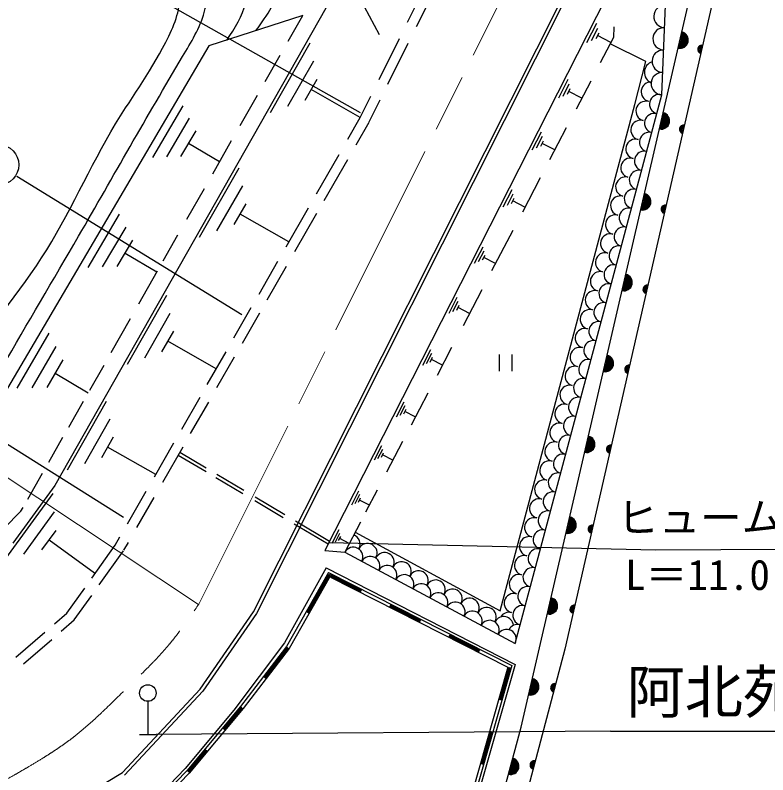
# Model space of a CAD drawing. Units: millimetres, scale not verified. Extents: x 40000 to 680000, y 20000 to 380000.
# Drawn here: x 202260 to 247612, y 275194 to 320970 of the extents above; entities that cross this region are included whole.
import ezdxf
from ezdxf.enums import TextEntityAlignment as Align

# ---------------------------------------------------------------- set-up
doc = ezdxf.new("R2010")
doc.units = ezdxf.units.MM
doc.header["$LTSCALE"] = 1000
doc.linetypes.add('CHAIN', pattern=[18.5, 12, -1.5, 3.5, -1.5])
for name, color, linetype, lineweight in [('M-BGD', 7, 'Continuous', 25), ('M-BMK', 2, 'CHAIN', 13), ('M-STR-HTXT', 7, 'Continuous', 13), ('M-STR-STR3', 7, 'Continuous', 25), ('M-STR-STRC', 7, 'Continuous', 25)]:
    doc.layers.add(name, color=color, linetype=linetype, lineweight=lineweight)
doc.styles.add('ＭＳ ゴシック', font='')
doc.styles.get('ＭＳ ゴシック').set_extended_font_data('MS Gothic')

msp = doc.modelspace()

# ---------------------------------------------------------------- linework, layer by layer
at = {"layer": 'M-BGD'}
for p, q in [((216622, 285019), (238548, 328648)), ((238727, 328558), (216794, 284917)), ((232758, 278066), (243822, 325988)), ((245100, 325344), (235389, 282764)), ((238444, 323179), (220915, 288718)), ((225903, 320548), (227044, 322844)), ((226448, 320297), (227594, 322604)), ((220979, 321386), (204645, 292638)), ((224210, 319778), (223300, 321478)), ((241229, 316174), (241445, 321567)), ((219584, 320954), (213923, 319121)), ((218699, 319397), (219584, 320954)), ((236710, 319328), (237300, 320488)), ((236990, 319448), (237370, 320198)), ((238340, 320265), (238317, 319625)), ((224190, 317102), (225417, 319572)), ((237260, 319558), (237440, 319908)), ((238160, 319318), (237350, 319738)), ((238317, 319625), (237516, 318091)), ((213923, 319121), (200420, 296166)), ((217640, 315098), (220030, 319308)), ((224718, 316817), (225943, 319281)), ((240267, 318170), (238122, 319252)), ((217326, 316980), (218221, 318556)), ((218690, 315478), (220250, 318218)), ((239594, 315581), (240267, 318170)), ((219740, 315848), (220460, 317118)), ((235010, 315988), (235580, 317108)), ((235280, 316098), (235650, 316828)), ((236947, 317001), (236061, 315306)), ((223050, 314808), (220100, 316488)), ((235540, 316208), (235710, 316548)), ((236410, 315978), (235630, 316378)), ((215813, 314317), (216851, 316144)), ((223050, 314808), (223683, 316081)), ((223587, 314541), (224244, 315863)), ((232380, 283098), (241229, 316174)), ((210550, 312398), (212380, 315508)), ((231493, 285067), (239594, 315581)), ((211400, 312428), (212770, 314758)), ((222302, 313501), (223050, 314808)), ((222799, 313161), (223580, 314525)), ((235469, 314172), (234464, 312248)), ((212250, 312448), (213160, 313998)), ((233420, 312858), (233970, 313948)), ((233680, 312968), (234040, 313678)), ((214570, 312128), (212710, 313228)), ((214165, 311416), (215298, 313410)), ((233940, 313068), (234100, 313398)), ((234780, 312848), (234020, 313238)), ((220411, 310199), (221776, 312582)), ((220878, 309808), (222296, 312283)), ((213370, 307588), (215750, 311778)), ((233900, 311169), (232824, 309109)), ((212607, 308674), (213664, 310536)), ((214420, 307968), (215970, 310688)), ((231670, 309418), (232200, 310458)), ((231920, 309528), (232270, 310198)), ((232170, 309628), (232330, 309938)), ((215460, 308348), (216180, 309598)), ((232980, 309408), (232250, 309788)), ((218589, 307017), (219932, 309363)), ((219111, 306721), (220441, 309044)), ((206650, 305768), (208540, 308978)), ((218750, 307308), (215820, 308978)), ((207530, 305798), (208950, 308198)), ((211181, 306165), (212068, 307725)), ((232245, 307999), (230968, 305555)), ((208400, 305818), (209350, 307418)), ((229940, 306018), (230450, 307018)), ((230180, 306118), (230510, 306768)), ((210800, 305488), (208880, 306618)), ((230420, 306218), (230570, 306518)), ((231200, 306008), (230500, 306368)), ((216956, 304167), (218086, 306140)), ((217443, 303810), (218613, 305853)), ((209713, 303582), (210844, 305573)), ((230375, 304420), (229246, 302257)), ((209030, 299938), (211390, 304098)), ((228410, 303008), (228900, 303978)), ((228640, 303108), (228960, 303738)), ((215441, 301521), (216486, 303345)), ((228870, 303198), (229020, 303488)), ((229630, 302998), (228950, 303348)), ((208040, 300636), (209207, 302691)), ((210070, 300318), (211600, 303018)), ((215956, 301212), (217003, 303040)), ((202370, 298488), (204310, 301798)), ((211100, 300688), (211810, 301938)), ((214370, 299658), (211460, 301318)), ((203280, 298518), (204730, 300998)), ((226820, 299888), (227300, 300828)), ((228558, 300940), (227679, 299256)), ((213831, 298708), (214967, 300692)), ((214418, 298526), (215482, 300385)), ((227050, 299978), (227360, 300598)), ((227270, 300068), (227410, 300358)), ((231439, 299521), (231439, 300521)), ((232189, 300521), (232189, 299521)), ((204180, 298538), (205150, 300198)), ((206752, 298370), (207611, 299882)), ((228000, 299878), (227340, 300218)), ((206650, 298198), (204670, 299368)), ((227124, 298193), (226114, 296261)), ((205410, 293578), (207770, 297718)), ((205484, 296138), (206381, 297717)), ((212296, 296028), (213397, 297951)), ((212829, 295752), (213920, 297657)), ((225240, 296768), (225700, 297668)), ((225460, 296858), (225760, 297448)), ((225670, 296948), (225810, 297218)), ((206450, 293948), (207980, 296648)), ((226370, 296758), (225740, 297088)), ((204294, 294044), (205140, 295533)), ((207480, 294318), (208180, 295568)), ((225602, 295280), (224637, 293432)), ((210730, 293298), (207830, 294948)), ((210647, 293149), (211819, 295196)), ((211158, 292833), (212373, 294956)), ((223910, 294168), (224360, 295038)), ((224120, 294258), (224410, 294818)), ((212090, 294460), (213759, 293469)), ((212189, 294634), (213774, 293692)), ((224330, 294338), (224460, 294598)), ((225010, 294158), (224400, 294468)), ((203022, 291804), (203912, 293372)), ((214351, 293117), (215982, 292149)), ((214406, 293317), (216045, 292344)), ((204645, 292638), (202119, 289153)), ((201690, 288228), (204540, 292148)), ((209026, 290318), (210150, 292280)), ((222540, 291458), (222970, 292308)), ((222740, 291538), (223020, 292098)), ((224073, 292352), (223373, 291012)), ((209590, 290094), (210626, 291904)), ((216708, 291718), (218414, 290705)), ((216719, 291944), (218502, 290885)), ((222940, 291618), (223070, 291878)), ((223600, 291448), (223010, 291748)), ((202606, 291074), (202742, 291312)), ((201605, 290057), (202606, 291074)), ((202780, 288488), (204630, 291038)), ((219070, 290315), (221111, 289103)), ((219146, 290503), (221202, 289282)), ((223063, 290419), (222114, 288602)), ((203870, 288748), (204720, 289918)), ((221360, 289148), (221780, 289968)), ((222743, 289806), (231493, 285067)), ((207040, 287338), (204300, 289338)), ((208292, 289036), (208573, 289527)), ((221560, 289228), (221830, 289758)), ((221750, 289308), (221880, 289548)), ((222390, 289138), (221820, 289428)), ((206869, 287037), (208292, 289036)), ((208813, 288738), (209078, 289200)), ((207324, 286643), (208781, 288688)), ((220915, 288718), (222114, 288602)), ((222114, 288602), (232380, 283098)), ((221008, 287659), (218479, 283153)), ((221008, 287659), (232391, 281842)), ((221132, 287392), (218600, 282922)), ((221237, 287171), (218767, 282811)), ((221103, 287238), (219838, 285006)), ((221172, 287259), (219882, 284982)), ((221266, 287324), (219925, 284957)), ((221164, 287041), (220990, 287140)), ((221132, 287392), (232183, 281786)), ((221172, 287259), (223087, 286288)), ((221351, 287281), (221261, 287102)), ((221261, 287102), (231946, 281682)), ((221283, 287147), (223064, 286244)), ((221329, 287236), (223109, 286333)), ((205376, 284941), (206451, 286450)), ((223132, 286377), (223042, 286199)), ((205823, 284534), (206873, 286008)), ((224913, 285474), (224822, 285296)), ((224845, 285340), (226626, 284437)), ((224868, 285385), (226648, 284482)), ((224890, 285429), (226671, 284526)), ((204626, 284291), (205376, 284941)), ((213406, 280359), (216622, 285019)), ((216794, 284917), (213562, 280234)), ((219969, 284932), (219795, 285031)), ((205039, 283854), (205823, 284534)), ((226694, 284571), (226603, 284392)), ((202306, 282280), (204043, 283785)), ((228474, 283667), (228384, 283489)), ((228407, 283534), (230187, 282630)), ((228429, 283578), (230210, 282675)), ((228452, 283623), (230233, 282719)), ((202753, 281873), (204458, 283351)), ((218479, 283153), (215431, 279089)), ((218600, 282922), (215836, 279315)), ((218767, 282811), (215992, 279190)), ((218639, 282891), (217257, 281088)), ((218679, 282861), (217297, 281058)), ((218719, 282831), (217337, 281027)), ((235389, 282764), (227965, 254854)), ((230255, 282764), (230165, 282586)), ((231946, 281682), (224788, 256514)), ((232183, 281786), (224931, 256282)), ((232391, 281842), (224998, 256118)), ((231994, 281669), (231443, 279733)), ((232042, 281655), (231491, 279719)), ((232090, 281641), (231539, 279705)), ((217376, 280997), (217218, 281118)), ((208724, 275328), (213406, 280359)), ((213562, 280234), (208852, 275171)), ((231587, 279692), (231395, 279746)), ((210251, 279622), (210251, 277622)), ((215836, 279315), (212601, 275424)), ((215874, 279283), (214796, 277986)), ((215913, 279251), (214835, 277954)), ((215431, 279089), (212510, 275576)), ((215992, 279190), (212750, 275290)), ((215951, 279219), (214873, 277922)), ((214912, 277890), (214758, 278018)), ((226367, 254572), (232758, 278066)), ((209751, 277622), (210751, 277622)), ((238138, 277832), (210751, 277622)), ((230893, 277797), (230342, 275860)), ((230941, 277783), (230390, 275847)), ((230989, 277769), (230438, 275833)), ((231037, 277756), (230845, 277810)), ((238138, 277832), (260849, 277832)), ((213718, 276689), (212640, 275392)), ((213756, 276657), (212678, 275360)), ((213795, 276625), (212717, 275328)), ((213833, 276593), (213680, 276721)), ((212510, 275576), (209335, 272316)), ((230486, 275819), (230294, 275874)), ((204896, 273031), (208724, 275328)), ((212601, 275424), (207413, 270142)), ((212750, 275290), (207613, 270060))]:
    msp.add_line(p, q, dxfattribs=at)
msp.add_circle((210251, 280122), 500, dxfattribs=at)
for centre, radius, start, end in [((241418, 320893), 675, 87.7094, 267.7094), ((241364, 319545), 675, 87.7094, 267.7094), ((242318, 319473), 500, 256.9992, 76.9992), ((242318, 319473), 500, 256.9992, 76.9992), ((242318, 319473), 450, 256.9992, 76.9992), ((242318, 319473), 400, 256.9992, 76.9992), ((242318, 319473), 350, 256.9992, 76.9992), ((242318, 319473), 300, 256.9992, 76.9992), ((242318, 319473), 250, 256.9992, 76.9992), ((242318, 319473), 200, 256.9992, 76.9992), ((242318, 319473), 150, 256.9992, 76.9992), ((242318, 319473), 100, 256.9992, 76.9992), ((242318, 319473), 50, 256.9992, 76.9992), ((243632, 318908), 250, 77.1518, 257.1518), ((243632, 318908), 200, 77.1518, 257.1518), ((241310, 318196), 675, 87.7094, 267.7094), ((243632, 318908), 150, 77.1518, 257.1518), ((243632, 318908), 100, 77.1518, 257.1518), ((243632, 318908), 50, 77.1518, 257.1518), ((240848, 317525), 675, 108.2733, 246.9745), ((241256, 316848), 675, 87.7094, 267.7094), ((240573, 316354), 590, 88.486, 255.0205), ((241077, 315604), 590, 75.0206, 255.0205), ((240254, 315192), 590, 75.0206, 255.0205), ((240772, 314463), 590, 75.0206, 255.0205), ((241193, 314602), 500, 256.9992, 76.9992), ((241193, 314602), 500, 256.9992, 76.9992), ((241193, 314602), 450, 256.9992, 76.9992), ((241193, 314602), 400, 256.9992, 76.9992), ((241193, 314602), 350, 256.9992, 76.9992), ((239949, 314051), 590, 75.0206, 255.0205), ((241193, 314602), 300, 256.9992, 76.9992), ((241193, 314602), 250, 256.9992, 76.9992), ((241193, 314602), 200, 256.9992, 76.9992), ((241193, 314602), 150, 256.9992, 76.9992), ((241193, 314602), 100, 256.9992, 76.9992), ((241193, 314602), 50, 256.9992, 76.9992), ((242533, 314089), 250, 77.1518, 257.1518), ((242533, 314089), 200, 77.1518, 257.1518), ((242533, 314089), 150, 77.1518, 257.1518), ((242533, 314089), 100, 77.1518, 257.1518), ((242533, 314089), 50, 77.1518, 257.1518), ((240467, 313322), 590, 75.0206, 255.0205), ((239644, 312911), 590, 75.0206, 255.0205), ((240161, 312182), 590, 75.0206, 255.0205), ((239338, 311770), 590, 75.0206, 255.0205), ((239856, 311041), 590, 75.0206, 255.0205), ((239033, 310630), 590, 75.0206, 255.0205), ((239551, 309901), 590, 75.0206, 255.0205), ((238728, 309489), 590, 75.0206, 255.0205), ((240068, 309730), 500, 256.9992, 76.9992), ((240068, 309730), 500, 256.9992, 76.9992), ((240068, 309730), 450, 256.9992, 76.9992), ((240068, 309730), 400, 256.9992, 76.9992), ((240068, 309730), 350, 256.9992, 76.9992), ((240068, 309730), 300, 256.9992, 76.9992), ((240068, 309730), 250, 256.9992, 76.9992), ((240068, 309730), 200, 256.9992, 76.9992), ((240068, 309730), 150, 256.9992, 76.9992), ((240068, 309730), 100, 256.9992, 76.9992), ((240068, 309730), 50, 256.9992, 76.9992), ((241434, 309270), 250, 77.1518, 257.1518), ((241434, 309270), 200, 77.1518, 257.1518), ((239246, 308760), 590, 75.0206, 255.0205), ((241434, 309270), 150, 77.1518, 257.1518), ((241434, 309270), 100, 77.1518, 257.1518), ((241434, 309270), 50, 77.1518, 257.1518), ((238423, 308349), 590, 75.0206, 255.0205), ((238941, 307620), 590, 75.0206, 255.0205), ((238118, 307208), 590, 75.0206, 255.0205), ((238636, 306479), 590, 75.0206, 255.0205), ((237813, 306068), 590, 75.0206, 255.0205), ((238330, 305339), 590, 75.0206, 255.0205), ((237507, 304927), 590, 75.0206, 255.0205), ((238944, 304859), 500, 256.9992, 76.9992), ((238944, 304859), 500, 256.9992, 76.9992), ((238944, 304859), 450, 256.9992, 76.9992), ((238944, 304859), 400, 256.9992, 76.9992), ((238944, 304859), 350, 256.9992, 76.9992), ((238944, 304859), 300, 256.9992, 76.9992), ((238944, 304859), 250, 256.9992, 76.9992), ((238944, 304859), 200, 256.9992, 76.9992), ((238944, 304859), 150, 256.9992, 76.9992), ((238944, 304859), 100, 256.9992, 76.9992), ((238944, 304859), 50, 256.9992, 76.9992), ((238025, 304198), 590, 75.0206, 255.0205), ((240335, 304450), 250, 77.1518, 257.1518), ((240335, 304450), 200, 77.1518, 257.1518), ((240335, 304450), 150, 77.1518, 257.1518), ((240335, 304450), 100, 77.1518, 257.1518), ((240335, 304450), 50, 77.1518, 257.1518), ((237202, 303787), 590, 75.0206, 255.0205), ((237720, 303058), 590, 75.0206, 255.0205), ((236897, 302646), 590, 75.0206, 255.0205), ((237415, 301917), 590, 75.0206, 255.0205), ((236592, 301505), 590, 75.0206, 255.0205), ((237110, 300776), 590, 75.0206, 255.0205), ((236287, 300365), 590, 75.0206, 255.0205), ((237819, 299987), 500, 256.9992, 76.9992), ((237819, 299987), 500, 256.9992, 76.9992), ((237819, 299987), 450, 256.9992, 76.9992), ((237819, 299987), 400, 256.9992, 76.9992), ((237819, 299987), 350, 256.9992, 76.9992), ((236805, 299636), 590, 75.0206, 255.0205), ((237819, 299987), 300, 256.9992, 76.9992), ((237819, 299987), 250, 256.9992, 76.9992), ((237819, 299987), 200, 256.9992, 76.9992), ((237819, 299987), 150, 256.9992, 76.9992), ((237819, 299987), 100, 256.9992, 76.9992), ((237819, 299987), 50, 256.9992, 76.9992), ((239236, 299631), 250, 77.1518, 257.1518), ((235981, 299224), 590, 75.0206, 255.0205), ((239236, 299631), 200, 77.1518, 257.1518), ((239236, 299631), 150, 77.1518, 257.1518), ((239236, 299631), 100, 77.1518, 257.1518), ((239236, 299631), 50, 77.1518, 257.1518), ((236499, 298495), 590, 75.0206, 255.0205), ((235676, 298084), 590, 75.0206, 255.0205), ((236194, 297355), 590, 75.0206, 255.0205), ((235371, 296943), 590, 75.0206, 255.0205), ((235889, 296214), 590, 75.0206, 255.0205), ((235066, 295803), 590, 75.0206, 255.0205), ((235584, 295074), 590, 75.0206, 255.0205), ((236694, 295116), 500, 256.9992, 76.9992), ((236694, 295116), 500, 256.9992, 76.9992), ((236694, 295116), 450, 256.9992, 76.9992), ((236694, 295116), 400, 256.9992, 76.9992), ((236694, 295116), 350, 256.9992, 76.9992), ((236694, 295116), 300, 256.9992, 76.9992), ((236694, 295116), 250, 256.9992, 76.9992), ((236694, 295116), 200, 256.9992, 76.9992), ((236694, 295116), 150, 256.9992, 76.9992), ((234761, 294662), 590, 75.0206, 255.0205), ((236694, 295116), 100, 256.9992, 76.9992), ((236694, 295116), 50, 256.9992, 76.9992), ((238137, 294812), 250, 77.1518, 257.1518), ((238137, 294812), 200, 77.1518, 257.1518), ((238137, 294812), 150, 77.1518, 257.1518), ((238137, 294812), 100, 77.1518, 257.1518), ((238137, 294812), 50, 77.1518, 257.1518), ((235279, 293933), 590, 75.0206, 255.0205), ((234456, 293522), 590, 75.0206, 255.0205), ((234150, 292381), 590, 75.0206, 255.0205), ((234973, 292793), 590, 75.0206, 255.0205), ((234668, 291652), 590, 75.0206, 255.0205), ((233845, 291241), 590, 75.0206, 255.0205), ((233540, 290100), 590, 75.0206, 255.0205), ((234363, 290511), 590, 75.0206, 255.0205), ((235569, 290244), 500, 256.9992, 76.9992), ((235569, 290244), 500, 256.9992, 76.9992), ((235569, 290244), 450, 256.9992, 76.9992), ((235569, 290244), 400, 256.9992, 76.9992), ((235569, 290244), 350, 256.9992, 76.9992), ((235569, 290244), 300, 256.9992, 76.9992), ((235569, 290244), 250, 256.9992, 76.9992), ((235569, 290244), 200, 256.9992, 76.9992), ((235569, 290244), 150, 256.9992, 76.9992), ((235569, 290244), 100, 256.9992, 76.9992), ((235569, 290244), 50, 256.9992, 76.9992), ((237038, 289993), 250, 77.1518, 257.1518), ((234058, 289371), 590, 75.0206, 255.0205), ((237038, 289993), 200, 77.1518, 257.1518), ((237038, 289993), 150, 77.1518, 257.1518), ((237038, 289993), 100, 77.1518, 257.1518), ((237038, 289993), 50, 77.1518, 257.1518), ((222460, 289105), 582, 331.8029, 69.7036), ((233235, 288959), 590, 75.0206, 255.0205), ((222627, 288326), 582, 331.8029, 151.8029), ((223487, 288555), 582, 331.8029, 151.8029), ((224513, 288005), 582, 331.8029, 151.8029), ((232930, 287819), 590, 75.0206, 255.0205), ((233753, 288230), 590, 75.0206, 255.0205), ((223654, 287776), 582, 331.8029, 151.8029), ((225540, 287454), 582, 331.8029, 151.8029), ((224680, 287226), 582, 331.8029, 151.8029), ((226567, 286904), 582, 331.8029, 151.8029), ((233448, 287090), 590, 75.0206, 255.0205), ((225707, 286675), 582, 331.8029, 151.8029), ((232625, 286678), 590, 75.0206, 255.0205), ((226733, 286125), 582, 331.8029, 151.8029), ((227593, 286354), 582, 331.8029, 151.8029), ((227760, 285575), 582, 331.8029, 151.8029), ((228620, 285803), 582, 331.8029, 151.8029), ((232319, 285538), 590, 75.0206, 255.0205), ((233142, 285949), 590, 75.0206, 255.0205), ((229646, 285253), 582, 331.8029, 151.8029), ((234445, 285373), 500, 256.9992, 76.9992), ((234445, 285373), 500, 256.9992, 76.9992), ((234445, 285373), 450, 256.9992, 76.9992), ((234445, 285373), 400, 256.9992, 76.9992), ((234445, 285373), 350, 256.9992, 76.9992), ((234445, 285373), 300, 256.9992, 76.9992), ((228787, 285024), 582, 331.8029, 151.8029), ((230673, 284702), 582, 331.8029, 151.8029), ((232837, 284809), 590, 75.0206, 255.0205), ((234445, 285373), 250, 256.9992, 76.9992), ((234445, 285373), 200, 256.9992, 76.9992), ((234445, 285373), 150, 256.9992, 76.9992), ((234445, 285373), 100, 256.9992, 76.9992), ((234445, 285373), 50, 256.9992, 76.9992), ((235938, 285174), 250, 77.1518, 257.1518), ((235938, 285174), 200, 77.1518, 257.1518), ((235938, 285174), 150, 77.1518, 257.1518), ((235938, 285174), 100, 77.1518, 257.1518), ((235938, 285174), 50, 77.1518, 257.1518), ((229813, 284474), 582, 331.8029, 151.8029), ((231699, 284152), 582, 4.9017, 151.8029), ((232014, 284397), 590, 75.0206, 148.8699), ((230840, 283923), 582, 331.8029, 151.8029), ((231866, 283373), 582, 331.8029, 151.8029), ((232532, 283668), 590, 75.0206, 152.7823), ((233320, 280501), 500, 256.9992, 76.9992), ((233320, 280501), 500, 256.9992, 76.9992), ((233320, 280501), 450, 256.9992, 76.9992), ((233320, 280501), 400, 256.9992, 76.9992), ((233320, 280501), 350, 256.9992, 76.9992), ((233320, 280501), 300, 256.9992, 76.9992), ((233320, 280501), 250, 256.9992, 76.9992), ((233320, 280501), 200, 256.9992, 76.9992), ((233320, 280501), 150, 256.9992, 76.9992), ((234770, 280439), 250, 75.1046, 255.1046), ((234770, 280439), 200, 75.1046, 255.1046), ((233320, 280501), 100, 256.9992, 76.9992), ((233320, 280501), 50, 256.9992, 76.9992), ((234770, 280439), 150, 75.1046, 255.1046), ((234770, 280439), 100, 75.1046, 255.1046), ((234770, 280439), 50, 75.1046, 255.1046), ((232119, 275716), 500, 254.7837, 74.7837), ((232119, 275716), 500, 254.7837, 74.7837), ((232119, 275716), 450, 254.7837, 74.7837), ((232119, 275716), 400, 254.7837, 74.7837), ((232119, 275716), 350, 254.7837, 74.7837), ((233533, 275787), 250, 75.1046, 255.1046), ((232119, 275716), 300, 254.7837, 74.7837), ((232119, 275716), 250, 254.7837, 74.7837), ((232119, 275716), 200, 254.7837, 74.7837), ((232119, 275716), 150, 254.7837, 74.7837), ((232119, 275716), 100, 254.7837, 74.7837), ((232119, 275716), 50, 254.7837, 74.7837), ((233533, 275787), 200, 75.1046, 255.1046), ((233533, 275787), 150, 75.1046, 255.1046), ((233533, 275787), 100, 75.1046, 255.1046), ((233533, 275787), 50, 75.1046, 255.1046)]:
    msp.add_arc(centre, radius, start, end, dxfattribs=at)
for points, knots in [([(190913, 293064), (192368, 292590), (193822, 292116), (195200, 292436), (195974, 292616), (196724, 293047), (197344, 293587), (198141, 294281), (198724, 295157), (199279, 296044), (200044, 297268), (200756, 298512), (201475, 299756), (202998, 302392), (204553, 305023), (206076, 307651), (208161, 311250), (210186, 314844), (212350, 318474), (212864, 319336), (213385, 320200), (213657, 321141), (214002, 322334), (213946, 323650), (213709, 324905), (213622, 325367), (213511, 325821), (213482, 326271), (213390, 327743), (214189, 329177), (214814, 330597), (215399, 331928), (215831, 333246), (216411, 334524), (216835, 335458), (217337, 336370), (217875, 337253), (218159, 337719), (218453, 338177), (218746, 338636)], [0, 0, 0, 0, 1, 1, 1, 2, 2, 2, 3, 3, 3, 4, 4, 4, 5, 5, 5, 6, 6, 6, 7, 7, 7, 8, 8, 8, 9, 9, 9, 10, 10, 10, 11, 11, 11, 12, 12, 12, 13, 13, 13, 13]), ([(215005, 319471), (215491, 320194), (215977, 320918), (216141, 321716), (216302, 322496), (216156, 323348), (215993, 324171), (215888, 324699), (215775, 325215), (215769, 325733), (215761, 326449), (215955, 327170), (216067, 327891), (216108, 328156), (216138, 328422), (216184, 328684), (216370, 329738), (216820, 330738), (217306, 331705), (217778, 332643), (218283, 333549), (218773, 334467), (219355, 335555), (219916, 336659), (220476, 337763)], [0, 0, 0, 0, 1, 1, 1, 2, 2, 2, 3, 3, 3, 4, 4, 4, 5, 5, 5, 6, 6, 6, 7, 7, 7, 8, 8, 8, 8]), ([(216770, 320043), (217444, 320974), (218119, 321904), (218150, 322906), (218177, 323766), (217731, 324679), (217629, 325585), (217508, 326670), (217883, 327745), (218299, 328784), (219444, 331644), (220901, 334229), (222357, 336814)], [0, 0, 0, 0, 1, 1, 1, 2, 2, 2, 3, 3, 3, 4, 4, 4, 4]), ([(192291, 294711), (193278, 294439), (194264, 294168), (195216, 294363), (195942, 294511), (196648, 294931), (197167, 295477), (198001, 296356), (198351, 297563), (198838, 298681), (200073, 301513), (202189, 303770), (203853, 306342), (205529, 308933), (206747, 311843), (208310, 314421), (209358, 316150), (210562, 317730), (211514, 319714), (211951, 320625), (212335, 321622), (212071, 322500), (211961, 322866), (211738, 323211), (211579, 323576), (211096, 324684), (211195, 325978), (211490, 327163), (211748, 328203), (212157, 329159), (212566, 330122), (213045, 331252), (213523, 332391), (214000, 333529)], [0, 0, 0, 0, 1, 1, 1, 2, 2, 2, 3, 3, 3, 4, 4, 4, 5, 5, 5, 6, 6, 6, 7, 7, 7, 8, 8, 8, 9, 9, 9, 10, 10, 10, 11, 11, 11, 11])]:
    msp.add_open_spline(points, degree=3, knots=knots, dxfattribs=at)
at = {"layer": 'M-BMK'}
msp.add_line((213320, 285467), (235213, 329276), dxfattribs=at)
msp.add_open_spline([(198937, 273454), (200019, 274007), (201101, 274559), (202159, 275156), (202320, 275246), (202479, 275338), (202639, 275430), (202798, 275522), (202957, 275615), (203115, 275709), (204065, 276271), (205005, 276862), (205871, 277542), (206915, 278362), (207853, 279311), (208809, 280242), (209739, 281147), (210686, 282035), (211516, 283023), (212165, 283797), (212742, 284632), (213320, 285467)], degree=3, knots=[0, 0, 0, 0, 1, 1, 1, 2, 2, 2, 3, 3, 3, 4, 4, 4, 5, 5, 5, 6, 6, 6, 7, 7, 7, 7], dxfattribs=at)
at = {"layer": 'M-STR-HTXT'}
msp.add_line((213308, 285450), (189079, 301516), dxfattribs=at)
at = {"layer": 'M-STR-STR3'}
for p, q in [((221148, 289186), (240865, 288761)), ((240865, 288761), (257896, 288825))]:
    msp.add_line(p, q, dxfattribs=at)
at = {"layer": 'M-STR-STRC'}
for p, q in [((209359, 322828), (223054, 315112)), ((202358, 311277), (215911, 302940)), ((196837, 298230), (208779, 290710))]:
    msp.add_line(p, q, dxfattribs=at)
msp.add_circle((201279, 311952), 1200, dxfattribs=at)

# ---------------------------------------------------------------- texts
at = {"layer": 'M-BGD', "style": 'ＭＳ ゴシック'}
msp.add_text('阿北苑バス停', height=2566, dxfattribs=at).set_placement((239109, 278139), align=Align.BOTTOM_LEFT)
at = {"layer": 'M-STR-STR3', "style": 'ＭＳ ゴシック'}
for s, p in [('ヒューム管φ200', (238534, 289228)), ('L＝11.0', (239009, 285781))]:
    msp.add_text(s, height=1833, dxfattribs=at).set_placement(p, align=Align.BOTTOM_LEFT)

doc.saveas('drawing.dxf')
